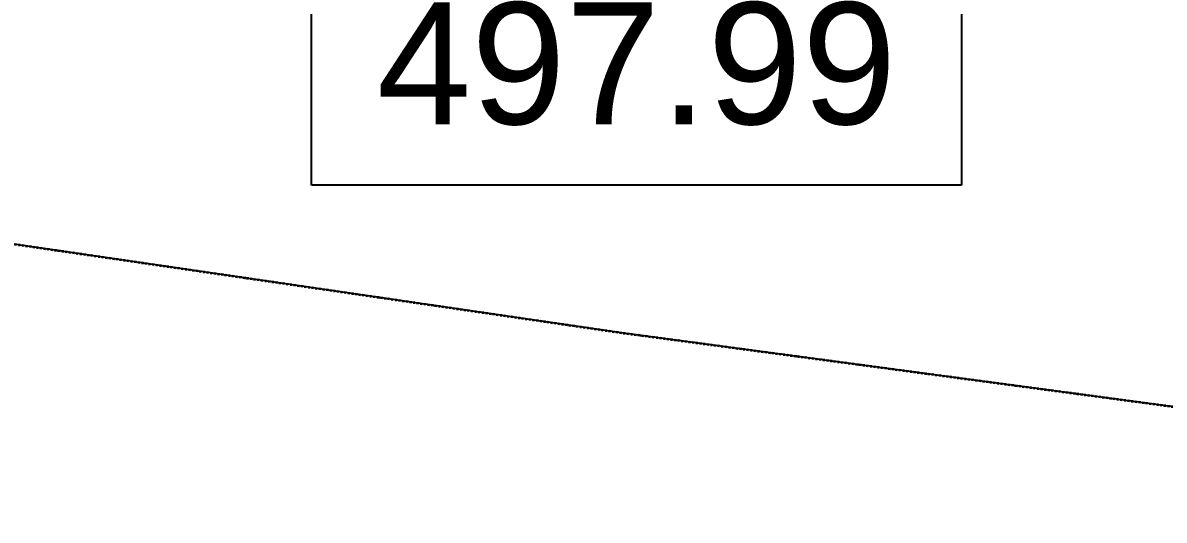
# Model space of a CAD drawing. Header units: millimetres. Extents: x -179928 to 528275, y -469666 to 511935.
# Drawn here: x 107082 to 118995, y 80493 to 85678 of the extents above; entities that cross this region are included whole.
import ezdxf

# ---------------------------------------------------------------- set-up
doc = ezdxf.new("R2010")
doc.units = ezdxf.units.MM
doc.linetypes.add('DASHDOT', pattern=[25.4, 12.7, -6.35, 0, -6.35])
doc.layers.add('ad-Lvl-Backyard', color=6, linetype='Continuous')
doc.layers.add('ad-Plot Boundary', color=6, linetype='Continuous', true_color=0xff00ff)
doc.layers.add('ad-Site Boundary', color=1, linetype='DASHDOT', lineweight=35, true_color=0xff0000)
doc.styles.add('Sections_The woods Site plan_Entrances$0$Standard', font='arial.ttf')

# ---------------------------------------------------------------- blocks, each defined once
blk = doc.blocks.new('Site boundary')
at = {"layer": 'ad-Site Boundary', "ltscale": 1.5}
blk.add_lwpolyline([(0, 144080), (-75, 143539), (-1405, 135851), (-1412, 128874), (-3557, 117149), (-5983, 99419), (20081, 95597), (40505, 92787), (60922, 89781), (85284, 86292), (101404, 84186), (113351, 82444), (129249, 80319), (143419, 78323), (149320, 77286), (152952, 75663), (149412, 48881), (148166, 41049), (146842, 28125), (159656, 28125)], dxfattribs=at)
blk = doc.blocks.new('zw$A88E')
at = {"layer": 'ad-Plot Boundary', "ltscale": 5}
blk.add_lwpolyline([(-276202, -381127), (-266173, -382428), (-254226, -384169), (-245192, -385377), (-240945, -353250), (-271974, -349136)], close=True, dxfattribs=at)
blk = doc.blocks.new("Plot's Boundary")
at = {"layer": 'ad-Plot Boundary', "ltscale": 5}
blk.add_blockref('zw$A88E', (367577, 466614), dxfattribs=at)
blk = doc.blocks.new('zw$B088')
at = {"layer": 'ad-Lvl-Backyard', "insert": (119471, -14172), "char_height": 1270, "width": 5515.02, "attachment_point": 5, "style": 'Sections_The woods Site plan_Entrances$0$Standard', "bg_fill": 19, "box_fill_scale": 1.5, "bg_fill_color": 256, "bg_fill_transparency": 0}
blk.add_mtext('497.99', dxfattribs=at)

msp = doc.modelspace()

# ---------------------------------------------------------------- block references
at = {"ltscale": 5}
msp.add_blockref("Plot's Boundary", (0, 0), dxfattribs=at)

# ---------------------------------------------------------------- next in the draw order: block references
msp.add_blockref('Site boundary', (0, 0))

# ---------------------------------------------------------------- next in the draw order: block references
at = {"layer": 'ad-Lvl-Backyard', "ltscale": 5}
msp.add_blockref('zw$B088', (-5983, 99419), dxfattribs=at)

doc.saveas('drawing.dxf')
